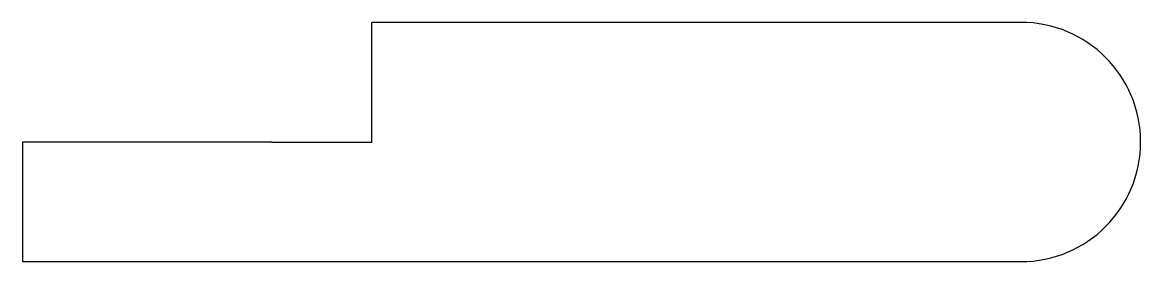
# Model space of a CAD drawing. Header units: millimetres. Extents: x 0 to 112, y 0 to 24.
import ezdxf

# ---------------------------------------------------------------- set-up
doc = ezdxf.new("R2010")
doc.units = ezdxf.units.MM
doc.header["$MEASUREMENT"] = 0

msp = doc.modelspace()

# ---------------------------------------------------------------- linework, layer by layer
at = {"linetype": 'Continuous'}
for p, q in [((35, 12), (35, 24)), ((25, 12), (35, 12))]:
    msp.add_line(p, q, dxfattribs=at)
msp.add_lwpolyline([(25, 12), (0, 12), (0, 0), (100, 0, 1), (100, 24), (35, 24)], format="xyb")

doc.saveas('drawing.dxf')
